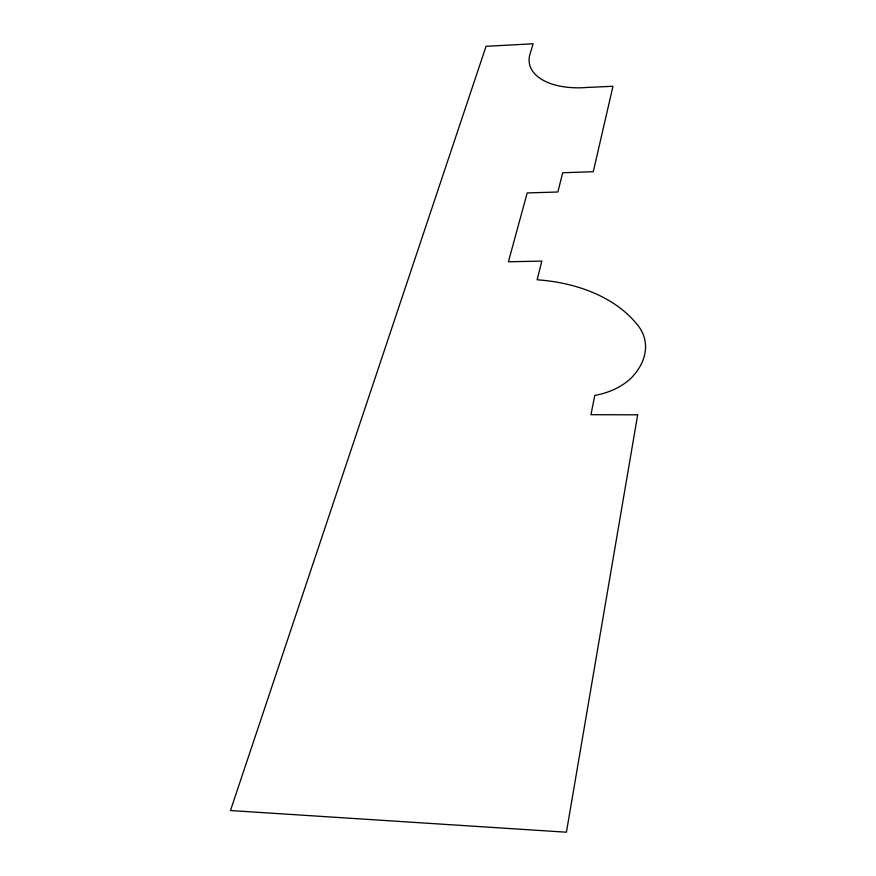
<?xml version="1.0" encoding="UTF-8"?>
<svg xmlns="http://www.w3.org/2000/svg" width="876" height="876" viewBox="0 0 876 876"><rect width="100%" height="100%" fill="white"/><g stroke="black" fill="none" stroke-linecap="round" stroke-linejoin="round"><path stroke-width="1.31" d="M637.673 414.819L566.411 832.2L230.465 810.541L486.049 46.297L533.112 43.8L529.794 54.892A64.452 34.613 -10.5 0 0 586.865 87.469L612.981 86.264L593.282 171.707L562.71 172.736L557.859 191.997L527.188 192.939L508.419 261.771L541.828 261.092L537.141 279.783A166.998 113.234 -14.4 0 1 637.509 324.919A73.453 49.176 -11.6 0 1 631.837 377.381A53.743 36.168 -11.1 0 1 594.782 395.394L590.95 414.698L637.673 414.819"/></g></svg>
